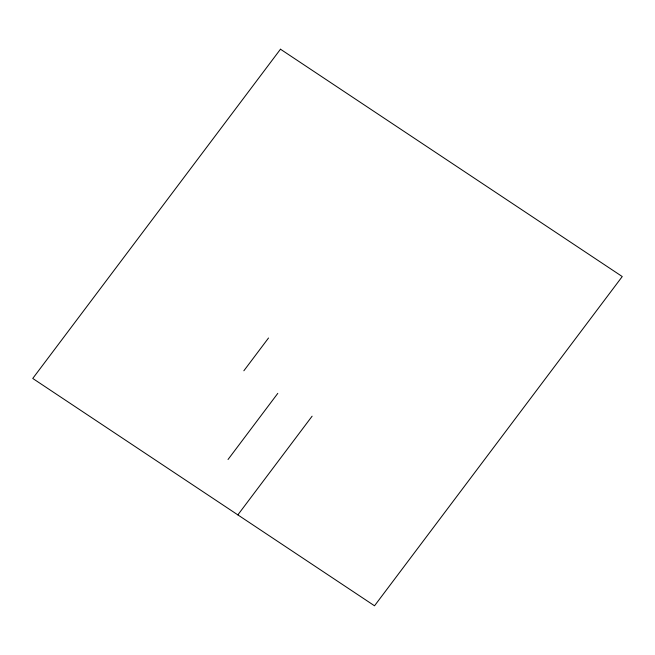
<?xml version="1.0" encoding="UTF-8"?>
<svg xmlns="http://www.w3.org/2000/svg" width="655" height="655" viewBox="0 0 655 655"><rect width="100%" height="100%" fill="white"/><g stroke="black" fill="none" stroke-linecap="round" stroke-linejoin="round"><path stroke-width="0.98" d="M243.848 370.787L268.517 338.005M228.03 459.507L277.794 393.368M237.855 514.879L312.107 416.187M280.479 49.207L32.75 378.451L374.521 605.793L622.25 276.549L280.479 49.207"/></g></svg>
